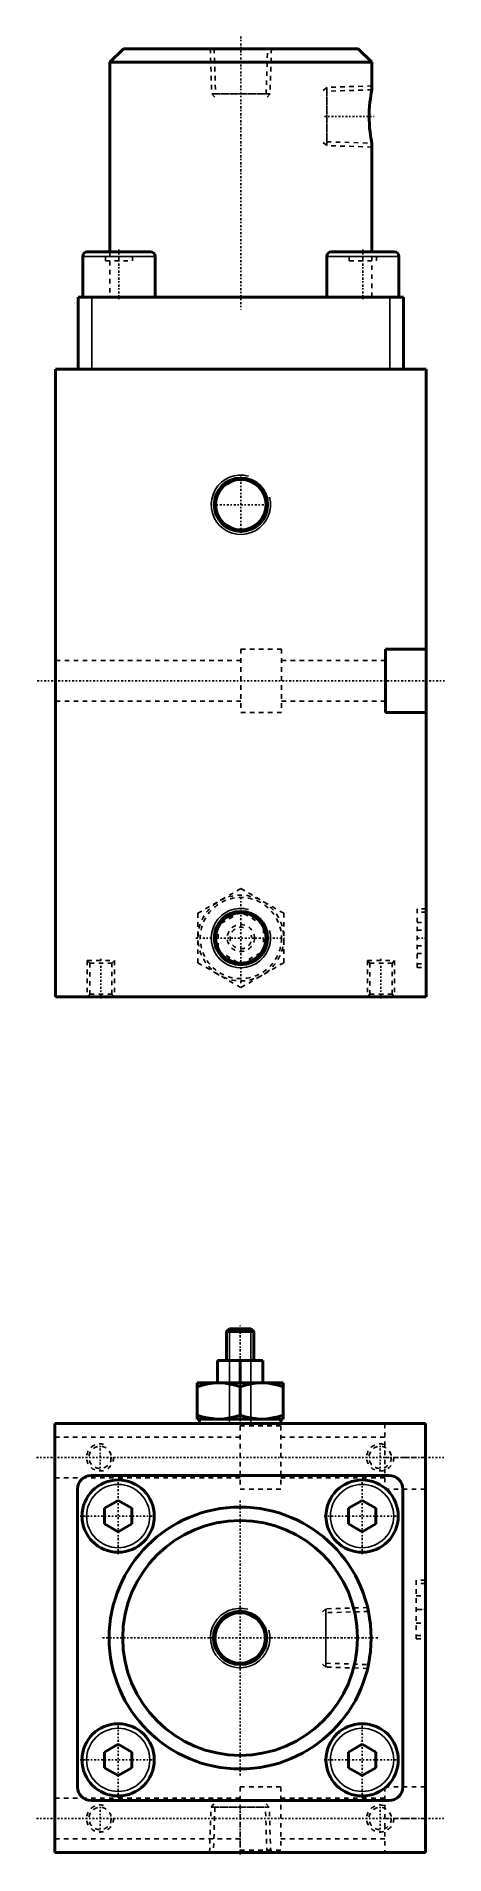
# Model space of a CAD drawing. Header units: millimetres. Extents: x -45 to 402, y -190 to 216.
# Drawn here: x -45.3 to 45.1, y -190.1 to 212.8 of the extents above.
import ezdxf

# ---------------------------------------------------------------- set-up
doc = ezdxf.new("R2010")
doc.units = ezdxf.units.MM
doc.linetypes.add('Center', pattern=[1.5, 0.45, -0.5, 0.05, -0.5])
doc.linetypes.add('Dashed', pattern=[2, 1, -1])
for name, color, linetype, lineweight in [('AM_0', 7, 'Continuous', 50), ('AM_4', 3, 'Continuous', 25), ('AM_5', 3, 'Continuous', 25), ('AM_7', 7, 'Center', 25), ('AM_9', 6, 'Dashed', 25)]:
    doc.layers.add(name, color=color, linetype=linetype, lineweight=lineweight)

msp = doc.modelspace()

# ---------------------------------------------------------------- linework, layer by layer
at = {"layer": 'AM_0'}
for p, q in [((-26, 210), (-29, 207)), ((-26, 210), (26, 210)), ((29, 207), (26, 210)), ((-29, 207), (29, 207)), ((-29, 207), (-29, 165)), ((29, 200.9), (29, 207)), ((29, 165), (29, 189.11)), ((-35, 164), (-35, 155)), ((-34, 165), (-20, 165)), ((-19, 155), (-19, 164)), ((19, 164), (19, 155)), ((20, 165), (34, 165)), ((35, 155), (35, 164)), ((-36, 155), (-36, 139)), ((-36, 155), (36, 155)), ((36, 155), (36, 139)), ((-41, 139), (41, 139)), ((-41, 139), (-41, 0)), ((41, 139), (41, 0)), ((32, 77), (32, 63)), ((32, 77), (41, 77)), ((32, 63), (41, 63)), ((-41, 0), (41, 0)), ((-2.55, -73.56), (-3.16, -74.17)), ((-3.16, -74.17), (2.84, -74.17)), ((-3.16, -74.17), (-3.16, -80.56)), ((-2.55, -73.56), (2.23, -73.56)), ((2.84, -74.17), (2.23, -73.56)), ((2.84, -80.56), (2.84, -74.17)), ((4.84, -80.56), (-5.16, -80.56)), ((-5.16, -80.56), (-5.16, -85.56)), ((-0.16, -80.56), (-0.16, -85.56)), ((4.84, -80.56), (4.84, -85.56)), ((-9.66, -85.56), (-9.66, -93.56)), ((9.34, -85.56), (-9.66, -85.56)), ((-0.16, -86.4), (-0.16, -92.71)), ((9.34, -93.56), (9.34, -85.56)), ((40.84, -94.56), (-41.16, -94.56)), ((-41.16, -94.56), (-41.16, -189.56)), ((9.34, -93.56), (-9.66, -93.56)), ((-9.16, -93.56), (-9.16, -94.56)), ((8.84, -94.56), (8.84, -93.56)), ((40.84, -189.56), (40.84, -94.56)), ((32.84, -106.06), (-33.16, -106.06)), ((-36.16, -109.06), (-36.16, -175.06)), ((-27.16, -111.59), (-30.16, -113.32)), ((-24.16, -113.32), (-27.16, -111.59)), ((26.84, -111.59), (23.84, -113.32)), ((29.84, -113.32), (26.84, -111.59)), ((35.84, -175.06), (35.84, -109.06)), ((-30.16, -113.32), (-30.16, -116.79)), ((-30.16, -116.79), (-27.16, -118.52)), ((-27.16, -118.52), (-24.16, -116.79)), ((-24.16, -116.79), (-24.16, -113.32)), ((23.84, -113.32), (23.84, -116.79)), ((23.84, -116.79), (26.84, -118.52)), ((26.84, -118.52), (29.84, -116.79)), ((29.84, -116.79), (29.84, -113.32)), ((-27.16, -165.59), (-30.16, -167.32)), ((-30.16, -167.32), (-30.16, -170.79)), ((-24.16, -167.32), (-27.16, -165.59)), ((-24.16, -170.79), (-24.16, -167.32)), ((26.84, -165.59), (23.84, -167.32)), ((23.84, -167.32), (23.84, -170.79)), ((29.84, -167.32), (26.84, -165.59)), ((29.84, -170.79), (29.84, -167.32)), ((-30.16, -170.79), (-27.16, -172.52)), ((-27.16, -172.52), (-24.16, -170.79)), ((23.84, -170.79), (26.84, -172.52)), ((26.84, -172.52), (29.84, -170.79)), ((-33.16, -178.06), (32.84, -178.06)), ((-41.16, -189.56), (40.84, -189.56))]:
    msp.add_line(p, q, dxfattribs=at)
for points in [[(29, 200.91), (29, 200.91), (28.98, 200.82), (28.93, 200.56), (28.86, 200.16), (28.76, 199.61), (28.67, 198.94), (28.57, 198.14), (28.48, 197.26), (28.42, 196.29), (28.4, 195.32), (28.4, 194.32), (28.44, 193.37), (28.51, 192.44), (28.6, 191.61), (28.7, 190.84), (28.8, 190.2), (28.89, 189.68), (28.95, 189.33), (28.99, 189.13), (29, 189.09)], [(-9.66, -86.4), (-8.51, -86.06), (-7.33, -85.79), (-6.13, -85.62), (-4.91, -85.56)], [(-4.91, -85.56), (-4.57, -85.56), (-3.46, -85.64), (-2.36, -85.81), (-1.26, -86.07), (-0.16, -86.4)], [(-0.16, -86.4), (0.99, -86.06), (2.17, -85.79), (3.37, -85.62), (4.59, -85.56)], [(4.59, -85.56), (4.93, -85.56), (6.04, -85.64), (7.14, -85.81), (8.24, -86.07), (9.34, -86.4)], [(-4.91, -93.56), (-5.25, -93.55), (-6.36, -93.47), (-7.46, -93.3), (-8.57, -93.04), (-9.66, -92.71)], [(-0.16, -92.71), (-1.32, -93.06), (-2.49, -93.32), (-3.7, -93.5), (-4.91, -93.56)], [(4.59, -93.56), (4.25, -93.55), (3.14, -93.47), (2.04, -93.3), (0.93, -93.04), (-0.16, -92.71)], [(9.34, -92.71), (8.18, -93.06), (7.01, -93.32), (5.8, -93.5), (4.59, -93.56)]]:
    msp.add_lwpolyline(points, dxfattribs=at)
for centre, radius in [((0, 109), 5.91), ((0, 109), 5.6), ((0, 13), 5.91), ((0, 13), 5.6), ((-27.16, -115.06), 8), ((26.84, -115.06), 8), ((-0.16, -142.06), 29), ((-0.16, -142.06), 26), ((-0.16, -142.06), 5.91), ((-0.16, -142.06), 5.6), ((-27.16, -169.06), 8), ((26.84, -169.06), 8)]:
    msp.add_circle(centre, radius, dxfattribs=at)
for centre, radius, start, end in [((-34, 164), 1, 90, 180), ((-20, 164), 1, 360, 90), ((20, 164), 1, 90, 180), ((34, 164), 1, 360, 90), ((-33.16, -109.06), 3, 90, 180), ((32.84, -109.06), 3, 0, 90), ((-33.16, -175.06), 3, 180, 270), ((32.84, -175.06), 3, 270, 360)]:
    msp.add_arc(centre, radius, start, end, dxfattribs=at)
at = {"layer": 'AM_4'}
for p, q in [((-35, 164), (-19, 164)), ((19, 164), (35, 164)), ((-33, 155), (-33, 139)), ((33, 155), (33, 139))]:
    msp.add_line(p, q, dxfattribs=at)
for centre in [(-27.16, -115.06), (26.84, -115.06), (-27.16, -169.06), (26.84, -169.06)]:
    msp.add_circle(centre, 7, dxfattribs=at)
at = {"layer": 'AM_5', "linetype": 'Dashed'}
for p, q in [((-6.77, 210), (-6.45, 200)), ((6.77, 210), (6.45, 200)), ((19, 201.45), (18, 200.57)), ((29, 201.77), (19, 201.45)), ((19, 201.45), (19, 188.55)), ((-6.45, 200), (6.45, 200)), ((-6.45, 200), (-5.57, 199)), ((6.45, 200), (5.57, 199)), ((19, 188.55), (18, 189.43)), ((29, 188.23), (19, 188.55)), ((-34, 8), (-34, 0)), ((-28, 8), (-28, 0)), ((28, 8), (28, 0)), ((34, 8), (34, 0)), ((18.84, -135.6), (17.84, -136.49)), ((28.04, -135.32), (18.84, -135.6)), ((18.84, -148.51), (18.84, -135.6)), ((18.84, -148.51), (17.84, -147.62)), ((28.04, -148.8), (18.84, -148.51)), ((-6.93, -189.56), (-6.61, -179.56)), ((-6.61, -179.56), (-5.73, -178.56)), ((-6.61, -179.56), (6.29, -179.56)), ((6.29, -179.56), (5.41, -178.56)), ((6.6, -189.56), (6.29, -179.56))]:
    msp.add_line(p, q, dxfattribs=at)
at = {"layer": 'AM_5'}
for p, q in [((-2.55, -73.56), (-2.55, -94.56)), ((2.23, -73.56), (2.23, -94.56)), ((-3.16, -94.56), (-2.55, -94.56)), ((2.84, -94.56), (2.23, -94.56))]:
    msp.add_line(p, q, dxfattribs=at)
for centre in [(0, 109), (0, 13), (-0.16, -142.06)]:
    msp.add_arc(centre, 6.58, 75, 15, dxfattribs=at)
at = {"layer": 'AM_5', "linetype": 'Dashed'}
for centre, radius in [((0, 13), 2.39), ((-31.16, -102.06), 3), ((30.84, -102.06), 3), ((-31.16, -182.06), 3), ((30.84, -182.06), 3)]:
    msp.add_arc(centre, radius, 75, 15, dxfattribs=at)
at = {"layer": 'AM_7'}
for p, q in [((0, 212.75), (0, 152.25)), ((18.5, 195), (29.5, 195)), ((-27, 165.5), (-27, 154.5)), ((27, 165.5), (27, 154.5)), ((0, 102.79), (0, 115.21)), ((-6.21, 109), (6.21, 109)), ((-45.1, 70), (45.1, 70)), ((0, 3.02), (0, 22.98)), ((-9.98, 13), (9.98, 13)), ((41.1, 13), (38.9, 13)), ((-31, 8.4), (-31, -0.4)), ((31, 8.4), (31, -0.4)), ((-0.16, -95.61), (-0.16, -72.51)), ((-31.16, -105.21), (-31.16, -98.91)), ((30.84, -105.21), (30.84, -98.91)), ((-45.26, -102.06), (44.94, -102.06)), ((-27.16, -123.46), (-27.16, -106.66)), ((26.84, -123.46), (26.84, -106.66)), ((-0.16, -172.51), (-0.16, -111.61)), ((-35.56, -115.06), (-18.76, -115.06)), ((18.44, -115.06), (35.24, -115.06)), ((40.94, -135.76), (38.74, -135.76)), ((-30.61, -142.06), (30.29, -142.06)), ((-27.16, -177.46), (-27.16, -160.66)), ((26.84, -177.46), (26.84, -160.66)), ((-35.56, -169.06), (-18.76, -169.06)), ((18.44, -169.06), (35.24, -169.06)), ((-31.16, -185.21), (-31.16, -178.91)), ((-0.16, -190.06), (-0.16, -179.06)), ((30.84, -185.21), (30.84, -178.91)), ((-45.26, -182.06), (44.94, -182.06))]:
    msp.add_line(p, q, dxfattribs=at)
at = {"layer": 'AM_9'}
for p, q in [((-5.91, 210), (-5.6, 200)), ((5.6, 200), (5.91, 210)), ((-5.6, 200), (5.6, 200)), ((29, 200.91), (19, 200.6)), ((19, 200.6), (19, 189.4)), ((19, 189.4), (29, 189.09)), ((-30, 163), (-30, 165)), ((-30, 163), (-24, 163)), ((-29, 165), (-29, 155)), ((-27, 163), (-27, 165)), ((-24, 163), (-24, 165)), ((24, 163), (24, 165)), ((24, 163), (30, 163)), ((27, 163), (27, 165)), ((29, 155), (29, 165)), ((30, 163), (30, 165)), ((9, 77), (0, 77)), ((0, 77), (0, 63)), ((9, 77), (9, 63)), ((0, 74.5), (-41, 74.5)), ((32, 74.5), (9, 74.5)), ((-41, 65.5), (0, 65.5)), ((9, 65.5), (32, 65.5)), ((0, 63), (9, 63)), ((0, 23.97), (-9.5, 18.48)), ((9.5, 18.48), (0, 23.97)), ((-9.5, 18.48), (-9.5, 7.52)), ((0, 18.77), (-5, 15.89)), ((5, 15.89), (0, 18.77)), ((9.5, 7.52), (9.5, 18.48)), ((41, 19.5), (39, 19.5)), ((39, 19.5), (39, 6.5)), ((41, 18.75), (39, 18.75)), ((39, 16.46), (41, 16.46)), ((-5, 15.89), (-5, 10.11)), ((5, 10.11), (5, 15.89)), ((39, 14.73), (41, 14.73)), ((-5, 10.11), (0, 7.23)), ((0, 7.23), (5, 10.11)), ((39, 11.27), (41, 11.27)), ((39, 9.54), (41, 9.54)), ((-34, 8), (-28, 8)), ((-34, 8), (-33.46, 7.46)), ((-33.46, 7.46), (-33.46, 0.54)), ((-33.46, 7.46), (-28.54, 7.46)), ((-28.54, 7.46), (-28, 8)), ((-28.54, 0.54), (-28.54, 7.46)), ((-9.5, 7.52), (0, 2.03)), ((0, 2.03), (9.5, 7.52)), ((28, 8), (34, 8)), ((28, 8), (28.54, 7.46)), ((28.54, 7.46), (28.54, 0.54)), ((28.54, 7.46), (33.46, 7.46)), ((33.46, 7.46), (34, 8)), ((33.46, 0.54), (33.46, 7.46)), ((39, 7.25), (41, 7.25)), ((39, 6.5), (41, 6.5)), ((-33.46, 0.54), (-34, 0)), ((-33.46, 0.54), (-28.54, 0.54)), ((-28, 0), (-28.54, 0.54)), ((28.54, 0.54), (28, 0)), ((28.54, 0.54), (33.46, 0.54)), ((34, 0), (33.46, 0.54)), ((-0.16, -95.06), (-0.16, -109.06)), ((8.84, -95.06), (-0.16, -95.06)), ((8.84, -95.06), (8.84, -109.06)), ((31.84, -94.56), (31.84, -109.06)), ((-0.16, -97.56), (-41.16, -97.56)), ((31.84, -97.56), (8.84, -97.56)), ((31.84, -102.06), (40.84, -102.06)), ((-41.16, -106.56), (-0.16, -106.56)), ((8.84, -106.56), (31.84, -106.56)), ((-0.16, -109.06), (8.84, -109.06)), ((31.84, -109.06), (40.84, -109.06)), ((38.84, -129.26), (38.84, -142.26)), ((40.84, -129.26), (38.84, -129.26)), ((40.84, -130.01), (38.84, -130.01)), ((38.84, -132.76), (40.84, -132.76)), ((28.24, -136.17), (18.84, -136.46)), ((18.84, -136.46), (18.84, -147.65)), ((38.84, -135.76), (40.84, -135.76)), ((38.84, -138.76), (40.84, -138.76)), ((38.84, -141.51), (40.84, -141.51)), ((38.84, -142.26), (40.84, -142.26)), ((18.84, -147.65), (28.24, -147.95)), ((-0.16, -175.06), (-0.16, -189.06)), ((8.84, -175.06), (-0.16, -175.06)), ((8.84, -175.06), (8.84, -189.06)), ((31.84, -175.06), (31.84, -189.56)), ((40.84, -175.06), (31.84, -175.06)), ((-0.16, -177.56), (-41.16, -177.56)), ((-5.76, -179.56), (-6.07, -189.56)), ((-5.76, -179.56), (5.44, -179.56)), ((5.75, -189.56), (5.44, -179.56)), ((31.84, -177.56), (8.84, -177.56)), ((31.84, -182.06), (40.84, -182.06)), ((-41.16, -186.56), (-0.16, -186.56)), ((-0.16, -189.06), (8.84, -189.06)), ((8.84, -186.56), (31.84, -186.56))]:
    msp.add_line(p, q, dxfattribs=at)
for centre, radius in [((0, 13), 9.5), ((0, 13), 9), ((0, 13), 3), ((-31.16, -102.06), 2.46), ((30.84, -102.06), 2.46), ((-31.16, -182.06), 2.46), ((30.84, -182.06), 2.46)]:
    msp.add_circle(centre, radius, dxfattribs=at)

doc.saveas('drawing.dxf')
